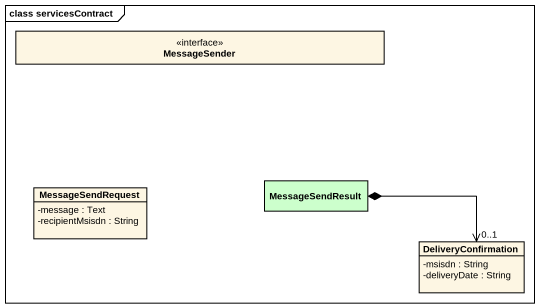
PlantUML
@startuml
mainframe class servicesContract
hide circle
hide empty members
skinparam classAttributeIconSize 0
interface MessageSender
class MessageSendResult #CCFFCC
class MessageSendRequest {
  -message : Text
  -recipientMsisdn : String
}
class DeliveryConfirmation {
  -msisdn : String
  -deliveryDate : String
}
MessageSendResult *-right-> "0..1" DeliveryConfirmation
@enduml
